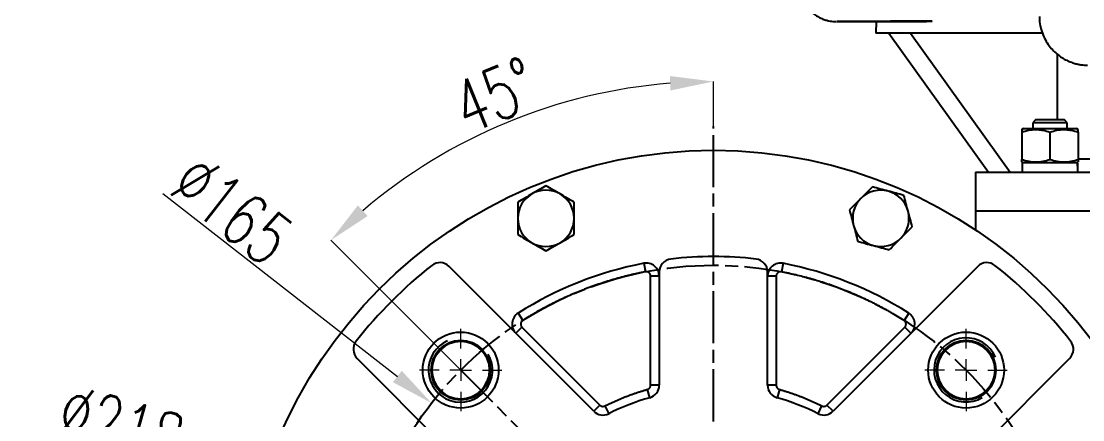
# Model space of a CAD drawing. Header units: millimetres. Extents: x 2320 to 4000, y 933 to 2121.
# Drawn here: x 3229 to 3474, y 1664.3 to 1756.1 of the extents above; entities that cross this region are included whole.
import ezdxf

# ---------------------------------------------------------------- set-up
doc = ezdxf.new("R2010")
doc.units = ezdxf.units.MM
doc.linetypes.add('AM_ISO08W050', pattern=[18, 12, -1.5, 3, -1.5])
for name, color, linetype, lineweight in [('10', 7, 'Continuous', 0), ('AM_5', 3, 'Continuous', 25), ('AM_7', 4, 'AM_ISO08W050', 25), ('粗实线', 7, 'Continuous', 40)]:
    doc.layers.add(name, color=color, linetype=linetype, lineweight=lineweight)
doc.styles.add('SLDTEXTSTYLE1', font='txt.shx', dxfattribs={"width": 0.7, "bigfont": 'gbcbig.shx'})
doc.dimstyles.new('SLDDIMSTYLE12$2', dxfattribs={"dimtxt": 12, "dimasz": 10, "dimexe": 0, "dimexo": 0.0625, "dimgap": 0.875, "dimtad": 1, "dimdec": 1, "dimlfac": 1.8, "dimrnd": 1e-09, "dimzin": 12, "dimdsep": 46, "dimtxsty": 'SLDTEXTSTYLE1', "dimcen": 0.09, "dimdle": 8.16, "dimclrd": 3, "dimclre": 3, "dimadec": 0, "dimazin": 3, "dimtfac": 1, "dimtdec": 1, "dimtofl": 0, "dimtmove": 0, "dimatfit": 3, "dimfxl": 0, "dimfrac": 2, "dimtolj": 1, "dimlwd": 5, "dimlwe": 5, "dimarcsym": 0})
doc.dimstyles.new('SLDDIMSTYLE12$3', dxfattribs={"dimtxt": 12, "dimasz": 10, "dimexe": 0, "dimexo": 0.0625, "dimgap": 0.875, "dimtad": 1, "dimdec": 1, "dimlfac": 1.8, "dimrnd": 1e-09, "dimzin": 12, "dimdsep": 46, "dimtxsty": 'SLDTEXTSTYLE1', "dimcen": 0.09, "dimdle": 8.16, "dimclrd": 3, "dimclre": 3, "dimadec": 0, "dimazin": 3, "dimtfac": 1, "dimtdec": 1, "dimtofl": 0, "dimtmove": 0, "dimatfit": 3, "dimfxl": 0, "dimfrac": 2, "dimtolj": 1, "dimlwd": 5, "dimlwe": 5, "dimarcsym": 0})

# ---------------------------------------------------------------- blocks, each defined once
blk = doc.blocks.new('SW_CENTERMARKSYMBOL_2')
at = {"layer": '10', "color": 0}
for p, q in [((0, 1), (0, 1.9)), ((0, 0), (0, 0.5)), ((-1, 0), (-1.9, 0)), ((0, 0), (-0.5, 0)), ((0, 0), (0, -0.5)), ((0, 0), (0.5, 0)), ((1, 0), (1.9, 0)), ((0, -1), (0, -1.9))]:
    blk.add_line(p, q, dxfattribs=at)
blk = doc.blocks.new('SW_CENTERMARKSYMBOL_4')
at = {"layer": '10', "color": 0}
for p, q in [((0, 1), (0, 1.9)), ((0, 0), (0, 0.5)), ((-1, 0), (-1.9, 0)), ((0, 0), (-0.5, 0)), ((0, 0), (0, -0.5)), ((0, 0), (0.5, 0)), ((1, 0), (1.9, 0)), ((0, -1), (0, -1.9))]:
    blk.add_line(p, q, dxfattribs=at)
blk = doc.blocks.new('*D68')
at = {"layer": 'AM_5', "color": 3, "linetype": 'Continuous', "lineweight": 5, "transparency": 16777216}
blk.add_line((3261.67, 1716.41), (3315.78, 1674.24), dxfattribs=at)
at = {"layer": 'AM_5', "color": 3, "lineweight": 5, "transparency": 16777216}
for p, q in [((3388.64, 1617.38), (3388.82, 1617.38)), ((3388.73, 1617.29), (3388.73, 1617.47))]:
    blk.add_line(p, q, dxfattribs=at)
at = {"layer": 'AM_5', "color": 3, "transparency": 16777216}
blk.add_solid([(3316.8, 1675.56), (3314.75, 1672.93), (3323.67, 1668.09)], dxfattribs=at)
at = {"layer": 'Defpoints', "color": 0, "transparency": 16777216}
for p in [(3323.67, 1668.09), (3453.8, 1566.66)]:
    blk.add_point(p, dxfattribs=at)
at = {"layer": 'AM_5', "color": 0, "transparency": 16777216, "insert": (3277.63, 1712.69), "char_height": 12, "attachment_point": 5, "rotation": 322.065, "style": 'SLDTEXTSTYLE1'}
blk.add_mtext('\\A1;∅165', dxfattribs=at)
blk = doc.blocks.new('*D70')
at = {"layer": 'AM_5', "color": 3, "linetype": 'Continuous', "lineweight": 5, "transparency": 16777216}
blk.add_line((3388.73, 1732.01), (3388.73, 1742.24), dxfattribs=at)
at = {"layer": 'AM_5', "color": 3, "lineweight": 5, "transparency": 16777216}
blk.add_line((3330.35, 1675.76), (3300.45, 1705.67), dxfattribs=at)
at = {"layer": 'AM_5', "color": 3, "linetype": 'Continuous', "lineweight": 5, "transparency": 16777216}
blk.add_arc((3388.73, 1617.38), 124.86, 94.59, 130.41, dxfattribs=at)
at = {"layer": 'AM_5', "color": 3, "transparency": 16777216}
for points in [[(3378.68, 1743.5), (3378.81, 1740.17), (3388.73, 1742.24)], [(3308.92, 1711.22), (3306.66, 1713.67), (3300.45, 1705.67)]]:
    blk.add_solid(points, dxfattribs=at)
at = {"layer": 'Defpoints', "color": 0, "transparency": 16777216}
for p in [(3356.42, 1737.98), (3388.73, 1731.95), (3330.4, 1675.71), (3388.73, 1617.38), (3388.73, 1501.89)]:
    blk.add_point(p, dxfattribs=at)
at = {"layer": 'AM_5', "color": 0, "transparency": 16777216, "insert": (3338.32, 1739.08), "char_height": 12, "attachment_point": 5, "rotation": 22.5, "style": 'SLDTEXTSTYLE1'}
blk.add_mtext('\\A1;45°', dxfattribs=at)
blk = doc.blocks.new('*D72')
at = {"layer": 'AM_5', "color": 3, "linetype": 'Continuous', "lineweight": 5, "transparency": 16777216}
blk.add_line((3235.9, 1660.31), (3274.17, 1649.56), dxfattribs=at)
at = {"layer": 'AM_5', "color": 3, "lineweight": 5, "transparency": 16777216}
for p, q in [((3388.64, 1617.38), (3388.82, 1617.38)), ((3388.73, 1617.29), (3388.73, 1617.47))]:
    blk.add_line(p, q, dxfattribs=at)
at = {"layer": 'AM_5', "color": 3, "transparency": 16777216}
blk.add_solid([(3274.62, 1651.17), (3273.72, 1647.96), (3283.8, 1646.86)], dxfattribs=at)
at = {"layer": 'Defpoints', "color": 0, "transparency": 16777216}
for p in [(3283.8, 1646.86), (3493.67, 1587.89)]:
    blk.add_point(p, dxfattribs=at)
at = {"layer": 'AM_5', "color": 0, "transparency": 16777216, "insert": (3252.08, 1662.91), "char_height": 12, "attachment_point": 5, "rotation": 344.3077, "style": 'SLDTEXTSTYLE1'}
blk.add_mtext('\\A1;∅218', dxfattribs=at)
blk = doc.blocks.new('*U46')
at = {"layer": 'AM_5', "linetype": 'ByBlock'}
blk.add_arc((0, 0.31), 7.39, 113.617, 30.178, dxfattribs=at)
at = {"layer": '粗实线', "linetype": 'ByBlock'}
blk.add_circle((0.05, 0.33), 6.75, dxfattribs=at)
blk = doc.blocks.new('*U48')
at = {"layer": '粗实线', "color": 0, "linetype": 'ByBlock', "lineweight": -2, "transparency": 16777216}
for p, rotation in [((19471.27, 3195.66), 270), ((19355.25, 3078.89), 90.00000000000001), ((19471.65, 3079.27), 180)]:
    blk.add_blockref('*U46', p, dxfattribs=dict(at, rotation=rotation))
blk.add_blockref('*U46', (19354.88, 3195.29), dxfattribs=at)

msp = doc.modelspace()

# ---------------------------------------------------------------- linework, layer by layer
at = {"color": 7, "linetype": 'Continuous', "lineweight": 25}
for p, q in [((3426.319, 1756.058), (3426.234, 1753.376)), ((3464.665, 1753.376), (3426.234, 1753.376)), ((3429.24, 1753.376), (3452.238, 1721.376)), ((3434.225, 1753.376), (3457.222, 1721.376)), ((3468.179, 1733.376), (3468.179, 1748.466)), ((3463.112, 1733.376), (3462.435, 1732.7)), ((3462.435, 1732.7), (3462.435, 1731.376)), ((3466.435, 1732.7), (3462.435, 1732.7)), ((3466.435, 1733.376), (3463.112, 1733.376)), ((3469.759, 1733.376), (3466.435, 1733.376)), ((3470.435, 1732.7), (3466.435, 1732.7)), ((3470.435, 1732.7), (3469.759, 1733.376)), ((3470.435, 1731.376), (3470.435, 1732.7)), ((3460.31, 1731.376), (3459.935, 1731.16)), ((3459.935, 1730.579), (3459.935, 1724.273)), ((3460.31, 1731.376), (3466.435, 1731.376)), ((3466.435, 1731.376), (3472.56, 1731.376)), ((3466.435, 1730.579), (3466.435, 1724.273)), ((3472.935, 1731.16), (3472.56, 1731.376)), ((3472.935, 1730.579), (3472.935, 1724.273)), ((3459.935, 1723.693), (3460.31, 1723.476)), ((3459.995, 1723.476), (3459.995, 1721.376)), ((3472.76, 1723.476), (3459.995, 1723.476)), ((3472.56, 1723.476), (3472.935, 1723.693)), ((3472.875, 1723.476), (3472.76, 1723.476)), ((3472.881, 1724.376), (3485.035, 1724.376)), ((3449.234, 1721.376), (3449.234, 1712.376)), ((3449.234, 1721.376), (3488.734, 1721.376)), ((3449.234, 1712.376), (3449.234, 1708.045)), ((3488.734, 1712.376), (3449.234, 1712.376)), ((3361.098, 1666.225), (3327.717, 1699.607)), ((3372.664, 1700.334), (3373.044, 1698.37)), ((3376.234, 1698.321), (3376.234, 1672.228)), ((3401.234, 1672.228), (3401.234, 1698.321)), ((3404.805, 1700.334), (3404.425, 1698.37)), ((3449.752, 1699.607), (3416.371, 1666.225)), ((3376.234, 1697.389), (3374.234, 1697.389)), ((3374.234, 1672.228), (3374.234, 1697.389)), ((3403.234, 1697.389), (3401.234, 1697.389)), ((3403.234, 1697.389), (3403.234, 1672.228)), ((3343.656, 1688.848), (3344.723, 1687.156)), ((3433.813, 1688.848), (3432.746, 1687.156)), ((3344.549, 1685.603), (3343.135, 1684.189)), ((3344.549, 1685.603), (3362.513, 1667.64)), ((3414.956, 1667.64), (3432.92, 1685.603)), ((3434.334, 1684.189), (3432.92, 1685.603)), ((3306.504, 1678.394), (3339.885, 1645.012)), ((3437.584, 1645.012), (3470.965, 1678.394)), ((3374.05, 1669.341), (3373.506, 1671.266)), ((3376.234, 1672.228), (3374.234, 1672.228)), ((3403.234, 1672.228), (3401.234, 1672.228)), ((3403.963, 1671.266), (3403.419, 1669.341)), ((3362.513, 1667.64), (3361.098, 1666.225)), ((3363.667, 1667.453), (3364.563, 1665.664)), ((3412.906, 1665.664), (3413.802, 1667.453)), ((3416.371, 1666.225), (3414.956, 1667.64))]:
    msp.add_line(p, q, dxfattribs=at)
at = {"color": 7, "linetype": 'Continuous', "lineweight": 25, "flags": 128}
for points in [[(3417.249, 1756.049), (3417.255, 1756.048), (3417.291, 1756.047)], [(3428.244, 1756.102), (3426.31, 1756.096), (3424.447, 1756.089), (3422.72, 1756.082), (3421.193, 1756.075), (3419.921, 1756.068), (3418.95, 1756.062), (3418.315, 1756.056), (3418.038, 1756.052), (3418.131, 1756.049), (3418.589, 1756.047), (3419.396, 1756.046), (3420.522, 1756.046), (3421.928, 1756.048), (3423.562, 1756.051), (3425.366, 1756.056), (3427.273, 1756.061), (3429.215, 1756.067), (3431.122, 1756.074), (3432.926, 1756.081), (3434.56, 1756.088), (3435.966, 1756.095), (3437.092, 1756.101), (3437.899, 1756.107), (3438.357, 1756.112), (3438.45, 1756.116), (3438.173, 1756.119), (3437.538, 1756.12), (3436.567, 1756.121), (3435.295, 1756.119), (3433.768, 1756.117), (3432.041, 1756.113), (3430.178, 1756.108), (3428.244, 1756.102)], [(3439.226, 1756.117), (3439.233, 1756.117), (3439.236, 1756.119)]]:
    msp.add_lwpolyline(points, dxfattribs=at)
at = {"color": 7, "linetype": 'Continuous', "lineweight": 25}
for centre, radius in [((3388.734, 1617.376), 109), ((3330.398, 1675.712), 8.75), ((3447.071, 1675.712), 8.75)]:
    msp.add_circle(centre, radius, dxfattribs=at)
for centre, radius, start, end in [((3429.868, 322.843), 1433.262, 90.06494, 90.504461), ((3420.188, 4293.355), 2537.31, 269.934581, 270.4299), ((3435.851, 179.948), 1576.175, 89.876964, 90.276533), ((3350.083, 1710.688), 6.5, 120, 180), ((3350.083, 1710.688), 6.5, 60, 120), ((3350.083, 1710.688), 6.5, 0, 60), ((3427.385, 1710.688), 6.5, 75, 135), ((3427.385, 1710.688), 6.5, 15, 75), ((3427.385, 1710.688), 6.5, 135, 195), ((3350.083, 1710.688), 6.5, 180, 240), ((3350.083, 1710.688), 6.5, 300, 0), ((3427.385, 1710.688), 6.5, 315, 15), ((3427.385, 1710.688), 6.5, 195, 255), ((3427.385, 1710.688), 6.5, 255, 315), ((3350.083, 1710.688), 6.5, 240, 300), ((3379.234, 1698.321), 3, 96.69387, 180), ((3388.734, 1617.376), 84.5, 83.30613, 96.69387), ((3398.234, 1698.321), 3, 0, 83.30613), ((3388.734, 1617.376), 105, 128.24367, 141.75633), ((3325.596, 1697.485), 3, 45, 128.24367), ((3388.734, 1617.376), 84.5, 100.96353, 122.24051), ((3373.234, 1697.389), 3, 0, 100.96353), ((3404.234, 1697.389), 3, 79.03647, 180), ((3388.734, 1617.376), 84.5, 57.75949, 79.03647), ((3451.873, 1697.485), 3, 51.75633, 135), ((3388.734, 1617.376), 105, 38.24367, 51.75633), ((3345.256, 1686.31), 3, 122.24051, 225), ((3432.213, 1686.31), 3, 315, 57.75949), ((3308.625, 1680.515), 3, 141.75633, 225), ((3468.844, 1680.515), 3, 315, 38.24367), ((3373.234, 1672.228), 3, 285.77913, 0), ((3404.234, 1672.228), 3, 180, 254.22087), ((3388.734, 1617.376), 54, 105.77913, 116.59152), ((3388.734, 1617.376), 54, 63.40848, 74.22087), ((3363.22, 1668.347), 3, 225, 296.59152), ((3414.249, 1668.347), 3, 243.40848, 315)]:
    msp.add_arc(centre, radius, start, end, dxfattribs=at)
for centre, start_param, end_param in [((3466.435, 1721.376), 4.712389, 4.9017857), ((3466.435, 1723.476), 4.6181162, 4.712389)]:
    msp.add_ellipse(centre, major_axis=(0, 11.154), ratio=0.5773503, start_param=start_param, end_param=end_param, dxfattribs=at)
for points, knots in [([(3408.258, 1765.02), (3408.249, 1764.764), (3408.22, 1763.962), (3408.499, 1762.665), (3409.024, 1761.217), (3409.75, 1759.958), (3410.606, 1758.892), (3411.548, 1758.02), (3412.53, 1757.336), (3413.506, 1756.826), (3414.434, 1756.472), (3415.271, 1756.249), (3415.965, 1756.128), (3416.479, 1756.075), (3416.794, 1756.057), (3416.95, 1756.052), (3417.042, 1756.049), (3417.08, 1756.049), (3417.099, 1756.048)], [0, 0, 0, 0, 0.0532322, 0.1667177, 0.2730474, 0.3732667, 0.4677947, 0.5566717, 0.6396428, 0.7161697, 0.7854007, 0.8460975, 0.8963537, 0.9322828, 0.9543996, 0.9681561, 0.9842549, 1, 1, 1, 1]), ([(3464.023, 1757.195), (3464.013, 1756.943), (3463.98, 1756.077), (3464.248, 1754.638), (3464.774, 1752.963), (3465.527, 1751.466), (3466.437, 1750.16), (3467.465, 1749.049), (3468.565, 1748.134), (3469.696, 1747.409), (3470.816, 1746.861), (3471.881, 1746.474), (3472.847, 1746.223), (3473.659, 1746.083), (3474.268, 1746.018), (3474.659, 1745.994), (3474.867, 1745.986), (3475, 1745.982), (3475.055, 1745.981), (3475.086, 1745.981)], [0, 0, 0, 0, 0.0418601, 0.1443342, 0.2415018, 0.3340251, 0.4221963, 0.5060648, 0.5854865, 0.6601308, 0.7294616, 0.7926945, 0.8487106, 0.895739, 0.930104, 0.9516023, 0.9659118, 0.9808182, 1, 1, 1, 1]), ([(3459.935, 1731.139), (3459.935, 1731.146), (3459.935, 1731.239), (3459.935, 1730.897), (3459.935, 1730.579)], [0, 0, 0, 0, 0.0694005, 1, 1, 1, 1]), ([(3459.935, 1730.579), (3460.466, 1730.756), (3461.001, 1730.902), (3462.081, 1731.104), (3462.627, 1731.159), (3463.456, 1731.16), (3463.733, 1731.146), (3464.282, 1731.093), (3464.555, 1731.054), (3465.368, 1730.902), (3465.904, 1730.756), (3466.435, 1730.579)], [0, 0, 0, 0, 0.25, 0.25, 0.5, 0.5, 0.625, 0.625, 0.75, 0.75, 1, 1, 1, 1]), ([(3466.435, 1730.579), (3466.966, 1730.756), (3467.501, 1730.902), (3468.581, 1731.104), (3469.127, 1731.159), (3469.956, 1731.16), (3470.233, 1731.146), (3470.782, 1731.093), (3471.055, 1731.054), (3471.868, 1730.902), (3472.404, 1730.756), (3472.935, 1730.579)], [0, 0, 0, 0, 0.25, 0.25, 0.5, 0.5, 0.625, 0.625, 0.75, 0.75, 1, 1, 1, 1]), ([(3472.935, 1730.579), (3472.935, 1730.753), (3472.935, 1731.083), (3472.935, 1731.121), (3472.935, 1731.139)], [0, 0, 0, 0, 0.528848, 1, 1, 1, 1]), ([(3459.935, 1724.273), (3460.466, 1724.096), (3461.001, 1723.951), (3462.081, 1723.749), (3462.627, 1723.693), (3463.456, 1723.692), (3463.733, 1723.706), (3464.282, 1723.759), (3464.555, 1723.798), (3465.368, 1723.95), (3465.904, 1724.096), (3466.435, 1724.273)], [0, 0, 0, 0, 0.25, 0.25, 0.5, 0.5, 0.625, 0.625, 0.75, 0.75, 1, 1, 1, 1]), ([(3459.935, 1723.713), (3459.935, 1723.707), (3459.935, 1723.613), (3459.935, 1723.955), (3459.935, 1724.273)], [0, 0, 0, 0, 0.0694005, 1, 1, 1, 1]), ([(3466.435, 1724.273), (3466.966, 1724.096), (3467.501, 1723.951), (3468.581, 1723.749), (3469.127, 1723.693), (3469.956, 1723.692), (3470.233, 1723.706), (3470.782, 1723.759), (3471.055, 1723.798), (3471.868, 1723.95), (3472.404, 1724.096), (3472.935, 1724.273)], [0, 0, 0, 0, 0.25, 0.25, 0.5, 0.5, 0.625, 0.625, 0.75, 0.75, 1, 1, 1, 1]), ([(3472.935, 1724.273), (3472.935, 1724.099), (3472.935, 1723.769), (3472.935, 1723.731), (3472.935, 1723.713)], [0, 0, 0, 0, 0.528848, 1, 1, 1, 1]), ([(3373.044, 1698.37), (3372.749, 1698.312), (3372.158, 1698.196), (3371.275, 1698.009), (3370.395, 1697.814), (3369.518, 1697.609), (3368.643, 1697.395), (3367.771, 1697.171), (3366.901, 1696.937), (3366.035, 1696.694), (3365.171, 1696.442), (3364.31, 1696.18), (3363.452, 1695.909), (3362.597, 1695.628), (3361.744, 1695.338), (3360.894, 1695.039), (3360.047, 1694.73), (3359.202, 1694.411), (3358.112, 1693.986), (3356.781, 1693.443), (3355.217, 1692.768), (3353.67, 1692.061), (3352.138, 1691.323), (3350.623, 1690.553), (3349.123, 1689.752), (3347.639, 1688.919), (3346.17, 1688.057), (3345.205, 1687.456), (3344.723, 1687.156)], [0, 0, 0, 0, 0.02948127, 0.05893633, 0.08836867, 0.11778178, 0.14717919, 0.17656439, 0.20594091, 0.23531227, 0.26468199, 0.29405359, 0.32343061, 0.35281655, 0.38221494, 0.41162929, 0.44106311, 0.47051989, 0.50000314, 0.5556672, 0.61124879, 0.66677153, 0.7222591, 0.77773524, 0.83322369, 0.88874819, 0.94433242, 1, 1, 1, 1]), ([(3373.942, 1698.096), (3373.918, 1698.118), (3373.87, 1698.163), (3373.792, 1698.221), (3373.709, 1698.271), (3373.62, 1698.313), (3373.507, 1698.354), (3373.369, 1698.384), (3373.206, 1698.394), (3373.098, 1698.378), (3373.044, 1698.37)], [0, 0, 0, 0, 0.10091869, 0.20042473, 0.29948448, 0.3990773, 0.50016707, 0.66741448, 0.83251407, 1, 1, 1, 1]), ([(3404.425, 1698.37), (3404.395, 1698.375), (3404.337, 1698.385), (3404.249, 1698.39), (3404.162, 1698.388), (3404.074, 1698.377), (3403.945, 1698.35), (3403.778, 1698.288), (3403.593, 1698.166), (3403.438, 1698.008), (3403.335, 1697.839), (3403.274, 1697.679), (3403.24, 1697.536), (3403.236, 1697.438), (3403.234, 1697.389)], [0, 0, 0, 0, 0.0503947, 0.1002231, 0.1498774, 0.1997543, 0.2502449, 0.375002, 0.5000674, 0.6248247, 0.7498901, 0.8334997, 0.9162569, 1, 1, 1, 1]), ([(3432.746, 1687.156), (3432.491, 1687.316), (3431.981, 1687.635), (3431.21, 1688.104), (3430.434, 1688.564), (3429.654, 1689.015), (3428.87, 1689.458), (3428.081, 1689.892), (3427.287, 1690.317), (3426.489, 1690.733), (3425.687, 1691.14), (3424.88, 1691.539), (3424.069, 1691.929), (3423.253, 1692.31), (3422.433, 1692.682), (3421.609, 1693.046), (3420.779, 1693.4), (3419.946, 1693.746), (3418.86, 1694.183), (3417.518, 1694.698), (3415.916, 1695.276), (3414.304, 1695.82), (3412.682, 1696.331), (3411.051, 1696.807), (3409.409, 1697.25), (3407.757, 1697.659), (3406.096, 1698.036), (3404.982, 1698.259), (3404.425, 1698.37)], [0, 0, 0, 0, 0.0294813, 0.0589363, 0.0883687, 0.1177818, 0.1471792, 0.1765644, 0.2059409, 0.2353123, 0.264682, 0.2940536, 0.3234306, 0.3528166, 0.3822149, 0.4116293, 0.4410631, 0.4705199, 0.5000031, 0.5556672, 0.6112488, 0.6667715, 0.7222591, 0.7777352, 0.8332237, 0.8887482, 0.9443324, 1, 1, 1, 1]), ([(3374.234, 1697.389), (3374.234, 1697.421), (3374.232, 1697.487), (3374.217, 1697.584), (3374.193, 1697.679), (3374.149, 1697.802), (3374.073, 1697.949), (3373.985, 1698.047), (3373.942, 1698.096)], [0, 0, 0, 0, 0.12512191, 0.24940067, 0.3740493, 0.5002702, 0.74940614, 1, 1, 1, 1]), ([(3344.723, 1687.156), (3344.698, 1687.139), (3344.648, 1687.106), (3344.579, 1687.048), (3344.516, 1686.985), (3344.459, 1686.916), (3344.383, 1686.805), (3344.304, 1686.643), (3344.254, 1686.422), (3344.254, 1686.197), (3344.299, 1686.001), (3344.369, 1685.841), (3344.448, 1685.713), (3344.515, 1685.64), (3344.549, 1685.603)], [0, 0, 0, 0, 0.0504118, 0.1002352, 0.1498769, 0.1997479, 0.2502538, 0.3750108, 0.5000699, 0.624827, 0.7498862, 0.8335095, 0.9162456, 1, 1, 1, 1]), ([(3432.92, 1685.603), (3432.941, 1685.626), (3432.985, 1685.672), (3433.041, 1685.747), (3433.09, 1685.827), (3433.148, 1685.945), (3433.199, 1686.106), (3433.219, 1686.31), (3433.199, 1686.515), (3433.138, 1686.705), (3433.046, 1686.877), (3432.962, 1686.97), (3432.92, 1687.017)], [0, 0, 0, 0, 0.060259, 0.1200207, 0.1798243, 0.2402078, 0.3699983, 0.5001303, 0.629921, 0.7600531, 0.8799433, 1, 1, 1, 1]), ([(3363.667, 1667.453), (3363.893, 1667.565), (3364.345, 1667.788), (3365.028, 1668.113), (3365.714, 1668.428), (3366.404, 1668.734), (3367.098, 1669.03), (3367.795, 1669.316), (3368.496, 1669.594), (3369.201, 1669.861), (3369.909, 1670.119), (3370.621, 1670.368), (3371.337, 1670.607), (3372.056, 1670.837), (3372.779, 1671.057), (3373.264, 1671.196), (3373.506, 1671.266)], [0, 0, 0, 0, 0.0715977, 0.1431173, 0.214572, 0.2859746, 0.3573381, 0.4286756, 0.5, 0.5713244, 0.6426619, 0.7140254, 0.785428, 0.8568827, 0.9284023, 1, 1, 1, 1]), ([(3373.506, 1671.266), (3373.54, 1671.276), (3373.607, 1671.297), (3373.702, 1671.342), (3373.81, 1671.406), (3373.924, 1671.498), (3374.035, 1671.622), (3374.125, 1671.763), (3374.188, 1671.914), (3374.227, 1672.071), (3374.232, 1672.176), (3374.234, 1672.228)], [0, 0, 0, 0, 0.0811895, 0.162018, 0.2433868, 0.3715221, 0.5000673, 0.6282027, 0.7567481, 0.8782732, 1, 1, 1, 1]), ([(3403.234, 1672.228), (3403.235, 1672.196), (3403.237, 1672.13), (3403.252, 1672.033), (3403.276, 1671.938), (3403.32, 1671.815), (3403.396, 1671.668), (3403.483, 1671.57), (3403.527, 1671.521)], [0, 0, 0, 0, 0.1251219, 0.2494007, 0.3740493, 0.5002702, 0.7494061, 1, 1, 1, 1]), ([(3403.527, 1671.521), (3403.552, 1671.498), (3403.602, 1671.451), (3403.684, 1671.391), (3403.772, 1671.339), (3403.865, 1671.297), (3403.93, 1671.276), (3403.963, 1671.266)], [0, 0, 0, 0, 0.202125, 0.4010659, 0.5989341, 0.797875, 1, 1, 1, 1]), ([(3403.963, 1671.266), (3404.205, 1671.196), (3404.69, 1671.057), (3405.413, 1670.837), (3406.132, 1670.607), (3406.848, 1670.368), (3407.56, 1670.119), (3408.268, 1669.861), (3408.973, 1669.594), (3409.674, 1669.316), (3410.371, 1669.03), (3411.065, 1668.734), (3411.755, 1668.428), (3412.441, 1668.113), (3413.124, 1667.788), (3413.576, 1667.565), (3413.802, 1667.453)], [0, 0, 0, 0, 0.0715977, 0.1431173, 0.214572, 0.2859746, 0.3573381, 0.4286756, 0.5, 0.5713244, 0.6426619, 0.7140254, 0.785428, 0.8568827, 0.9284023, 1, 1, 1, 1]), ([(3362.513, 1667.64), (3362.537, 1667.616), (3362.586, 1667.57), (3362.669, 1667.51), (3362.773, 1667.449), (3362.903, 1667.394), (3363.059, 1667.356), (3363.219, 1667.342), (3363.376, 1667.355), (3363.528, 1667.39), (3363.621, 1667.432), (3363.667, 1667.453)], [0, 0, 0, 0, 0.0813325, 0.1623376, 0.2438581, 0.3717459, 0.5000629, 0.6279508, 0.7562678, 0.8780283, 1, 1, 1, 1]), ([(3413.802, 1667.453), (3413.832, 1667.438), (3413.894, 1667.41), (3413.991, 1667.379), (3414.109, 1667.354), (3414.25, 1667.342), (3414.41, 1667.355), (3414.566, 1667.393), (3414.711, 1667.456), (3414.844, 1667.537), (3414.919, 1667.605), (3414.956, 1667.64)], [0, 0, 0, 0, 0.0813325, 0.1623376, 0.2438581, 0.3717459, 0.5000629, 0.6279508, 0.7562678, 0.8780283, 1, 1, 1, 1])]:
    msp.add_open_spline(points, degree=3, knots=knots, dxfattribs=at)
for points in [[(3350.083, 1718.194), (3349.009, 1717.573), (3347.927, 1716.949), (3346.833, 1716.317)], [(3353.333, 1716.317), (3352.24, 1716.949), (3351.158, 1717.573), (3350.083, 1718.194)], [(3425.443, 1717.938), (3424.566, 1717.06), (3423.682, 1716.177), (3422.789, 1715.284)], [(3429.068, 1716.967), (3427.848, 1717.293), (3426.641, 1717.617), (3425.443, 1717.938)], [(3346.833, 1716.317), (3345.74, 1715.686), (3344.658, 1715.061), (3343.583, 1714.441)], [(3356.583, 1714.441), (3355.509, 1715.061), (3354.427, 1715.686), (3353.333, 1716.317)], [(3432.693, 1715.995), (3431.494, 1716.316), (3430.288, 1716.64), (3429.068, 1716.967)], [(3433.664, 1712.37), (3433.337, 1713.59), (3433.014, 1714.797), (3432.693, 1715.995)], [(3343.583, 1714.441), (3343.583, 1713.2), (3343.583, 1711.951), (3343.583, 1710.688)], [(3356.583, 1710.688), (3356.583, 1711.951), (3356.583, 1713.2), (3356.583, 1714.441)], [(3422.789, 1715.284), (3421.896, 1714.391), (3421.013, 1713.508), (3420.136, 1712.631)], [(3343.583, 1710.688), (3343.583, 1709.425), (3343.583, 1708.176), (3343.583, 1706.935)], [(3356.583, 1706.935), (3356.583, 1708.176), (3356.583, 1709.425), (3356.583, 1710.688)], [(3420.136, 1712.631), (3420.457, 1711.432), (3420.78, 1710.225), (3421.107, 1709.006)], [(3434.635, 1708.745), (3434.314, 1709.944), (3433.991, 1711.151), (3433.664, 1712.37)], [(3421.107, 1709.006), (3421.434, 1707.786), (3421.757, 1706.579), (3422.078, 1705.381)], [(3431.982, 1706.092), (3432.875, 1706.985), (3433.758, 1707.868), (3434.635, 1708.745)], [(3343.583, 1706.935), (3344.658, 1706.315), (3345.74, 1705.69), (3346.833, 1705.059)], [(3353.333, 1705.059), (3354.427, 1705.69), (3355.509, 1706.315), (3356.583, 1706.935)], [(3429.328, 1703.438), (3430.205, 1704.316), (3431.089, 1705.199), (3431.982, 1706.092)], [(3346.833, 1705.059), (3347.927, 1704.427), (3349.009, 1703.803), (3350.083, 1703.182)], [(3350.083, 1703.182), (3351.158, 1703.803), (3352.24, 1704.427), (3353.333, 1705.059)], [(3422.078, 1705.381), (3423.277, 1705.06), (3424.483, 1704.736), (3425.703, 1704.41)], [(3425.703, 1704.41), (3426.923, 1704.083), (3428.13, 1703.759), (3429.328, 1703.438)], [(3432.92, 1687.017), (3432.893, 1687.043), (3432.839, 1687.094), (3432.777, 1687.135), (3432.746, 1687.156)]]:
    msp.add_open_spline(points, degree=3, dxfattribs=at)
at = {"layer": 'AM_7'}
for p, q in [((3388.734, 1501.888), (3388.734, 1731.95)), ((3388.734, 1617.376), (3330.398, 1675.712))]:
    msp.add_line(p, q, dxfattribs=at)
msp.add_circle((3388.734, 1617.376), 82.5, dxfattribs=at)

# ---------------------------------------------------------------- block references
at = {"layer": '10', "xscale": 5, "yscale": 5, "zscale": 5}
for name, p in [('SW_CENTERMARKSYMBOL_2', (3330.398, 1675.712)), ('SW_CENTERMARKSYMBOL_4', (3447.071, 1675.712))]:
    msp.add_blockref(name, p, dxfattribs=at)
at = {"layer": '粗实线', "linetype": 'ByBlock'}
msp.add_blockref('*U48', (-16024.53, -1519.9), dxfattribs=at)

# ---------------------------------------------------------------- dimensions: what is measured, and where the dimension line sits
at = {"layer": 'AM_5'}
dim = msp.add_angular_dim_2l(base=(3356.418, 1737.982), line1=((3388.734, 1501.888), (3388.734, 1731.95)), line2=((3388.734, 1617.376), (3330.398, 1675.712)), dimstyle='SLDDIMSTYLE12$2', override={"dimlfac": 1, "dimpost": ''}, dxfattribs=at)
dim.commit()
dim.dimension.update_dxf_attribs({"geometry": '*D70', "text_midpoint": (3338.322, 1739.083)})
dim = msp.add_diameter_dim_2p(p1=(3453.803, 1566.658), p2=(3323.666, 1668.095), dimstyle='SLDDIMSTYLE12$3', override={"dimlfac": 1, "dimpost": ''}, dxfattribs=at)
dim.commit()
dim.dimension.update_dxf_attribs({"geometry": '*D68', "text_midpoint": (3273.407, 1707.27), "dimtype": 163})
dim = msp.add_diameter_dim_2p(p1=(3493.672, 1587.895), p2=(3283.797, 1646.858), dimstyle='SLDDIMSTYLE12$3', override={"dimlfac": 1, "dimpost": ''}, dxfattribs=at)
dim.commit()
dim.dimension.update_dxf_attribs({"geometry": '*D72', "text_midpoint": (3252.081, 1662.909)})

doc.saveas('drawing.dxf')
